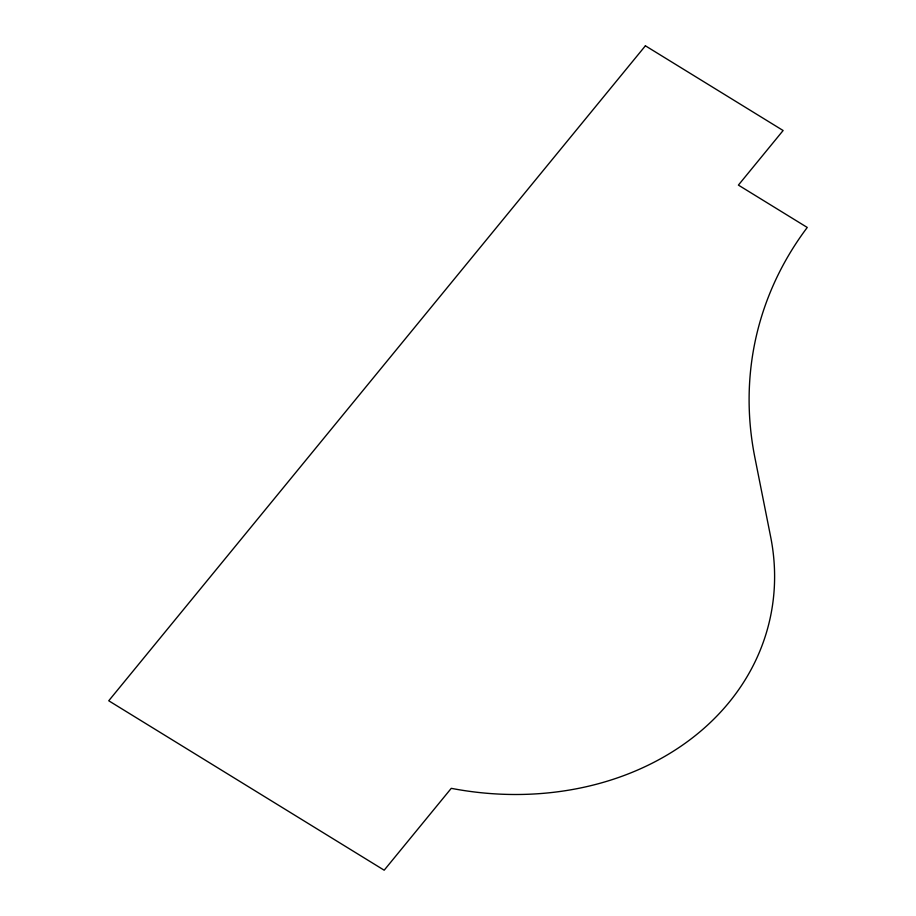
<?xml version="1.0" encoding="UTF-8"?>
<svg xmlns="http://www.w3.org/2000/svg" width="916" height="916" viewBox="0 0 916 916"><rect width="100%" height="100%" fill="white"/><g stroke="black" fill="none" stroke-linecap="round" stroke-linejoin="round"><path stroke-width="1.37" d="M645.402 45.8L108.741 700.774L384.182 870.2L451.267 788.332A284.979 235.137 12.9 0 0 770.642 536.765L754.841 457.347A412.669 340.5 12.9 0 1 807.259 227.454L738.399 185.101L783.123 130.519L645.402 45.8"/></g></svg>
